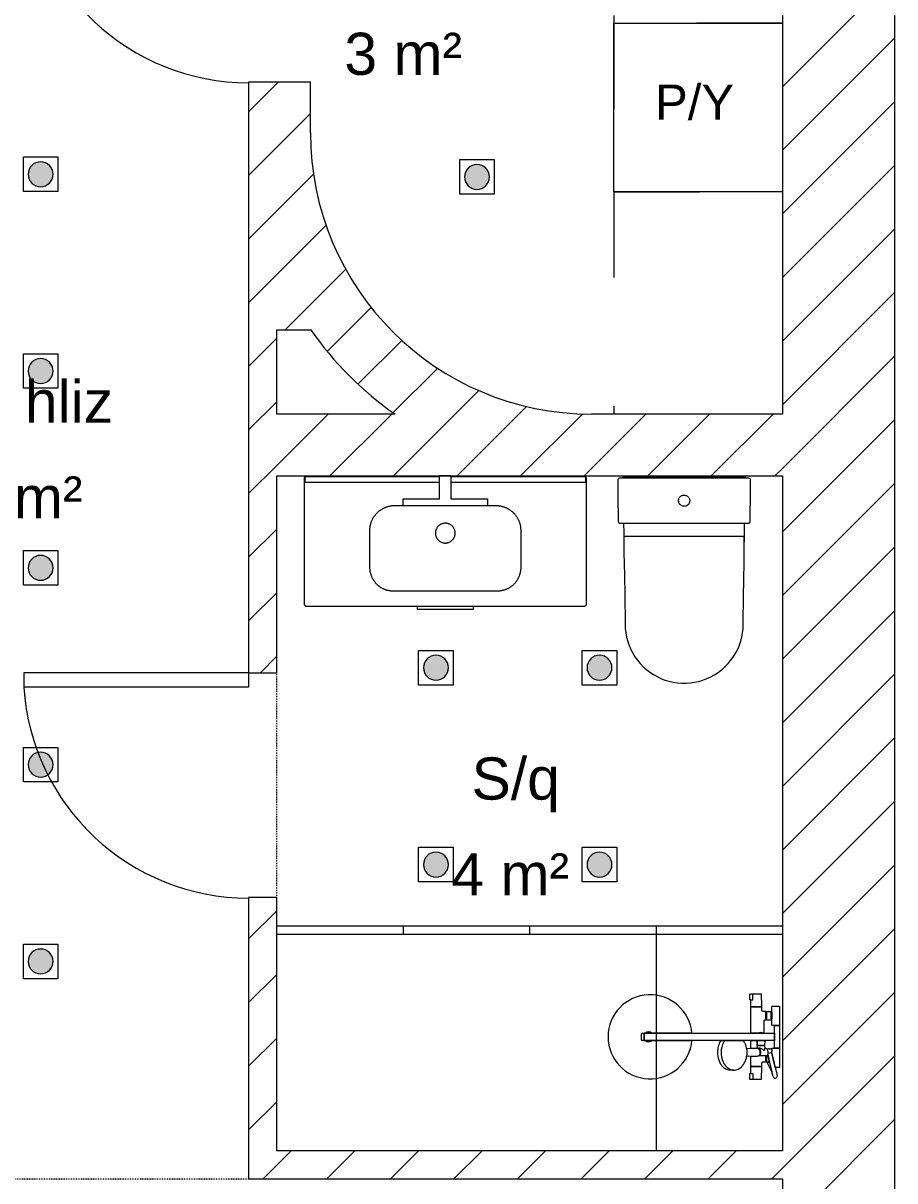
# Model space of a CAD drawing. Header units: millimetres. Extents: x 1680 to 166026, y 35966 to 91121.
# Drawn here: x 129247 to 132350, y 56778 to 60895 of the extents above; entities that cross this region are included whole.
import ezdxf

# ---------------------------------------------------------------- set-up
doc = ezdxf.new("R2010")
doc.units = ezdxf.units.MM
doc.linetypes.add('Dash', pattern=[6, 3, -3])
doc.linetypes.add('IMPORT-ACAD_ISO03W100', pattern=[762, 304.8, -457.2])
for name, color, linetype, lineweight in [('A-DETL-GENF', 252, 'Continuous', 18), ('A-DOOR', 31, 'Continuous', 18), ('A-GENM', 13, 'Continuous', 18), ('P-SANR-FIXT', 252, 'Continuous', 18)]:
    doc.layers.add(name, color=color, linetype=linetype, lineweight=lineweight)
doc.styles.add('Arial', font='arial.ttf', dxfattribs={"height": 150})
doc.styles.add('Arial_4', font='arial.ttf', dxfattribs={"height": 125})

# ---------------------------------------------------------------- blocks, each defined once
blk = doc.blocks.new('plan')
at = {"color": 252, "lineweight": 20, "true_color": 0x939598}
for p, q in [((503332.1, -213712.2), (503332.1, -192512.2)), ((502932.1, -197272.2), (502932.1, -199452.2)), ((502332.1, -198062.2), (502932.1, -198062.2)), ((502332.1, -198662.2), (502332.1, -198062.2)), ((502932.1, -198062.2), (502932.1, -198662.2)), ((501032.1, -198272.2), (501032.1, -200372.2)), ((501252.1, -198272.2), (501032.1, -198272.2)), ((501252.1, -198452.2), (501252.1, -198272.2)), ((502932.1, -198662.2), (502332.1, -198662.2)), ((501132.1, -199152.2), (501252.1, -199152.2)), ((501132.1, -199452.2), (501132.1, -199152.2)), ((501252.1, -199152.2), (501252.1, -199151.1)), ((501553.3, -199452.2), (501132.1, -199452.2)), ((502932.1, -199452.2), (502252.1, -199452.2)), ((501132.1, -200372.2), (501132.1, -199672.2)), ((501132.1, -199672.2), (501711.6, -199672.2)), ((501752.3, -199672.2), (502932.1, -199672.2)), ((502932.1, -199672.2), (502932.1, -202072.2)), ((501032.1, -200372.2), (501132.1, -200372.2)), ((501032.1, -201172.2), (501032.1, -202172.2)), ((501132.1, -201172.2), (501032.1, -201172.2)), ((501132.1, -202072.2), (501132.1, -201172.2)), ((501132.1, -201272.2), (502932.1, -201272.2)), ((501582.1, -201272.2), (501582.1, -201302.2)), ((502032.1, -201272.2), (502032.1, -201302.2)), ((502482.1, -201272.2), (502482.1, -201302.2)), ((501132.1, -201302.2), (502932.1, -201302.2)), ((502482.1, -201302.2), (502482.1, -202072.2)), ((502932.1, -202072.2), (501132.1, -202072.2)), ((501032.1, -202172.2), (502932.1, -202172.2)), ((502932.1, -202172.2), (502932.1, -213312.2))]:
    blk.add_line(p, q, dxfattribs=at)
at = {"color": 252, "linetype": 'Continuous', "lineweight": 20, "true_color": 0x939598}
for p, q in [((502932.1, -198287.7), (503332.1, -197887.7)), ((502932.1, -198513.9), (503332.1, -198113.9)), ((501032.1, -198377.5), (501137.4, -198272.2)), ((502932.1, -198740.2), (503332.1, -198340.2)), ((501032.1, -198603.7), (501252.1, -198383.7)), ((501252.1, -198610), (501264.2, -198598)), ((502932.1, -198966.5), (503332.1, -198566.5)), ((501032.1, -198830), (501252.1, -198610)), ((501252.1, -198836.3), (501307.7, -198780.7)), ((502932.1, -199192.8), (503332.1, -198792.8)), ((501032.1, -199056.3), (501252.1, -198836.3)), ((501252.1, -199062.6), (501378.7, -198936)), ((502932.1, -199419), (503332.1, -199019)), ((501162.4, -199152.2), (501252.1, -199062.6)), ((501311.9, -199229.1), (501468.2, -199072.8)), ((501032.1, -199282.6), (501132.1, -199182.6)), ((501422.3, -199345), (501578.2, -199189)), ((502932.1, -199645.3), (503332.1, -199245.3)), ((501546.5, -199447), (501705.2, -199288.4)), ((501767.5, -199452.2), (501852.4, -199367.4)), ((501032.1, -199508.8), (501132.1, -199408.8)), ((501132.1, -199635.1), (501315, -199452.2)), ((501321.3, -199672.2), (501541.3, -199452.2)), ((501547.5, -199672.2), (501767.5, -199452.2)), ((501773.8, -199672.2), (501993.8, -199452.2)), ((501993.8, -199452.2), (502021.3, -199424.8)), ((502000.1, -199672.2), (502220.1, -199452.2)), ((502220.1, -199452.2), (502221.8, -199450.5)), ((502226.4, -199672.2), (502446.4, -199452.2)), ((502452.6, -199672.2), (502672.6, -199452.2)), ((502678.9, -199672.2), (502898.9, -199452.2)), ((502932.1, -199871.6), (503332.1, -199471.6)), ((501032.1, -199735.1), (501132.1, -199635.1)), ((502905.2, -199672.2), (502932.1, -199645.3)), ((502932.1, -200097.9), (503332.1, -199697.9)), ((501032.1, -199961.4), (501132.1, -199861.4)), ((502932.1, -200324.1), (503332.1, -199924.1)), ((501032.1, -200187.7), (501132.1, -200087.7)), ((502932.1, -200550.4), (503332.1, -200150.4)), ((501073.8, -200372.2), (501132.1, -200313.9)), ((502932.1, -200776.7), (503332.1, -200376.7)), ((502932.1, -201003), (503332.1, -200603)), ((502932.1, -201229.2), (503332.1, -200829.2)), ((502932.1, -201455.5), (503332.1, -201055.5)), ((501032.1, -201319), (501132.1, -201219)), ((502932.1, -201681.8), (503332.1, -201281.8)), ((501032.1, -201545.3), (501132.1, -201445.3)), ((502932.1, -201908), (503332.1, -201508)), ((501032.1, -201771.6), (501132.1, -201671.6)), ((502932.1, -202134.3), (503332.1, -201734.3)), ((501032.1, -201997.9), (501132.1, -201897.9)), ((502932.1, -202360.6), (503332.1, -201960.6)), ((501132.1, -202124.1), (501184, -202072.2)), ((501310.3, -202172.2), (501410.3, -202072.2)), ((501536.6, -202172.2), (501636.6, -202072.2)), ((501762.8, -202172.2), (501862.8, -202072.2)), ((501989.1, -202172.2), (502089.1, -202072.2)), ((502215.4, -202172.2), (502315.4, -202072.2)), ((502441.7, -202172.2), (502541.7, -202072.2)), ((502667.9, -202172.2), (502767.9, -202072.2)), ((501084, -202172.2), (501132.1, -202124.1)), ((502894.2, -202172.2), (502932.1, -202134.3))]:
    blk.add_line(p, q, dxfattribs=at)
at = {"color": 252, "linetype": 'Dash', "lineweight": 20, "true_color": 0x939598}
for p, q in [((501132.1, -201172.2), (501132.1, -200372.2)), ((499572.1, -202172.2), (501032.1, -202172.2))]:
    blk.add_line(p, q, dxfattribs=at)
at = {"color": 252, "lineweight": 20, "true_color": 0x939598}
for radius, start, end in [(1000, 180, 270), (1220, 214.948, 235.052)]:
    blk.add_arc((502252.1, -198452.2), radius, start, end, dxfattribs=at)
at = {"layer": 'A-DETL-GENF', "color": 252, "lineweight": 20, "true_color": 0x939598}
for p, q in [((501229.7, -199680.9), (501229.6, -199681.9)), ((501229.6, -199681.9), (501229.6, -200125.2)), ((501229.8, -199679.9), (501229.7, -199680.9)), ((501230, -199679.1), (501229.8, -199679.9)), ((501230.3, -199678.2), (501230, -199679.1)), ((501230.8, -199677.5), (501230.3, -199678.2)), ((501231.3, -199676.9), (501230.8, -199677.5)), ((501232.1, -199676.2), (501231.3, -199676.9)), ((501232.1, -199675.2), (501232.1, -199684.7)), ((501711.6, -199675.2), (501232.1, -199675.2)), ((501232.1, -199675.2), (501232.1, -199676.2)), ((501232.1, -199684.7), (501232.1, -199694.2)), ((501232.1, -199694.2), (501571.9, -199694.2)), ((501571.9, -199694.2), (501711.6, -199694.2)), ((501711.6, -199672.2), (501752.3, -199672.2)), ((501711.6, -199753.2), (501711.6, -199672.2)), ((501752.3, -199672.2), (501711.6, -199672.2)), ((501711.6, -199672.2), (501711.6, -199675.2)), ((501752.3, -199672.2), (501752.3, -199753.2)), ((501752.3, -199675.2), (501752.3, -199672.2)), ((502232.3, -199675.2), (501752.3, -199675.2)), ((501752.3, -199694.2), (501892.3, -199694.2)), ((501892.3, -199694.2), (502232.3, -199694.2)), ((502232.3, -199684.7), (502232.3, -199675.2)), ((502232.3, -199676.3), (502232.3, -199675.2)), ((502233.1, -199677), (502232.3, -199676.3)), ((502232.3, -199694.2), (502232.3, -199684.7)), ((502233.6, -199677.7), (502233.1, -199677)), ((502234, -199678.5), (502233.6, -199677.7)), ((502234.3, -199679.3), (502234, -199678.5)), ((502234.5, -199680.2), (502234.3, -199679.3)), ((502234.6, -199681.1), (502234.5, -199680.2)), ((502234.6, -199681.9), (502234.6, -199681.1)), ((502234.6, -200125.7), (502234.6, -199681.9)), ((502345.9, -199685.9), (502345.7, -199687.4)), ((502345.9, -199685.9), (502345.7, -199687.4)), ((502345.7, -199687.4), (502346.1, -199723.9)), ((502345.7, -199687.4), (502346.1, -199723.9)), ((502346.4, -199684.4), (502345.9, -199685.9)), ((502346.4, -199684.4), (502345.9, -199685.9)), ((502347.2, -199683), (502346.4, -199684.4)), ((502347.2, -199683), (502346.4, -199684.4)), ((502348.3, -199681.9), (502347.2, -199683)), ((502348.3, -199681.9), (502347.2, -199683)), ((502349.5, -199681.2), (502348.3, -199681.9)), ((502349.5, -199681.2), (502348.3, -199681.9)), ((502350.8, -199680.6), (502349.5, -199681.2)), ((502350.8, -199680.6), (502349.5, -199681.2)), ((502351.9, -199680.4), (502350.8, -199680.6)), ((502351.9, -199680.4), (502350.8, -199680.6)), ((502354, -199680.4), (502351.9, -199680.4)), ((502354, -199680.4), (502351.9, -199680.4)), ((502364.3, -199680.4), (502354, -199680.4)), ((502809.7, -199680.4), (502354, -199680.4)), ((502800, -199675.4), (502364.3, -199675.4)), ((502364.3, -199675.4), (502364.3, -199680.4)), ((502799.9, -199680.4), (502800, -199675.4)), ((502809.7, -199680.4), (502799.9, -199680.4)), ((502810.7, -199680.4), (502809.7, -199680.4)), ((502810.7, -199680.4), (502809.7, -199680.4)), ((502811.7, -199680.4), (502810.7, -199680.4)), ((502811.7, -199680.4), (502810.7, -199680.4)), ((502813.5, -199680.6), (502811.7, -199680.4)), ((502813.5, -199680.6), (502811.7, -199680.4)), ((502814.4, -199680.9), (502813.5, -199680.6)), ((502814.4, -199680.9), (502813.5, -199680.6)), ((502815.2, -199681.3), (502814.4, -199680.9)), ((502815.2, -199681.3), (502814.4, -199680.9)), ((502816.6, -199682.4), (502815.2, -199681.3)), ((502816.6, -199682.4), (502815.2, -199681.3)), ((502817.8, -199683.9), (502816.6, -199682.4)), ((502817.8, -199683.9), (502816.6, -199682.4)), ((502818.2, -199684.7), (502817.8, -199683.9)), ((502818.2, -199684.7), (502817.8, -199683.9)), ((502818.4, -199685.6), (502818.2, -199684.7)), ((502818.4, -199685.6), (502818.2, -199684.7)), ((502818.3, -199724), (502818.7, -199687.4)), ((502818.3, -199724), (502818.7, -199687.4)), ((502818.7, -199687.4), (502818.4, -199685.6)), ((502818.7, -199687.4), (502818.4, -199685.6)), ((502346.1, -199723.9), (502346.3, -199742.2)), ((502346.1, -199723.9), (502346.3, -199742.2)), ((502346.3, -199742.2), (502346.4, -199760.4)), ((502346.3, -199742.2), (502346.4, -199760.4)), ((502563.8, -199752.5), (502564.7, -199750.6)), ((502564.7, -199750.6), (502565.8, -199748.9)), ((502565.8, -199748.9), (502567.1, -199747.2)), ((502567.1, -199747.2), (502568.6, -199745.7)), ((502568.6, -199745.7), (502570.2, -199744.4)), ((502570.2, -199744.4), (502571.9, -199743.2)), ((502571.9, -199743.2), (502573.8, -199742.2)), ((502573.8, -199742.2), (502575.7, -199741.5)), ((502575.7, -199741.5), (502577.7, -199740.9)), ((502577.7, -199740.9), (502579.8, -199740.5)), ((502579.8, -199740.5), (502581.9, -199740.4)), ((502581.9, -199740.4), (502584, -199740.4)), ((502584, -199740.4), (502586, -199740.7)), ((502586, -199740.7), (502588.1, -199741.3)), ((502588.1, -199741.3), (502590, -199742)), ((502590, -199742), (502591.9, -199742.9)), ((502591.9, -199742.9), (502593.7, -199744)), ((502593.7, -199744), (502595.3, -199745.3)), ((502595.3, -199745.3), (502596.8, -199746.8)), ((502596.8, -199746.8), (502598.2, -199748.4)), ((502598.2, -199748.4), (502599.3, -199750.1)), ((502599.3, -199750.1), (502600.3, -199751.9)), ((502817.9, -199760.5), (502818.3, -199724)), ((502817.9, -199760.5), (502818.3, -199724)), ((501501.4, -199793.7), (501503.2, -199792.5)), ((501503.2, -199792.5), (501505.1, -199791.3)), ((501505.1, -199791.3), (501506.9, -199790.1)), ((501506.9, -199790.1), (501508.9, -199789)), ((501508.9, -199789), (501510.8, -199788)), ((501510.8, -199788), (501512.8, -199787)), ((501512.8, -199787), (501514.8, -199786)), ((501514.8, -199786), (501516.8, -199785.1)), ((501516.8, -199785.1), (501518.8, -199784.2)), ((501518.8, -199784.2), (501520.9, -199783.4)), ((501520.9, -199783.4), (501522.9, -199782.7)), ((501522.9, -199782.7), (501525, -199781.9)), ((501525, -199781.9), (501527.1, -199781.3)), ((501527.1, -199781.3), (501529.3, -199780.7)), ((501529.3, -199780.7), (501531.4, -199780.1)), ((501531.4, -199780.1), (501533.5, -199779.6)), ((501533.5, -199779.6), (501535.7, -199779.1)), ((501535.7, -199779.1), (501537.9, -199778.7)), ((501537.9, -199778.7), (501540, -199778.3)), ((501540, -199778.3), (501542.2, -199778)), ((501542.2, -199778), (501544.4, -199777.7)), ((501544.4, -199777.7), (501546.6, -199777.5)), ((501546.6, -199777.5), (501548.8, -199777.3)), ((501548.8, -199777.3), (501551, -199777.2)), ((501551, -199777.2), (501553.2, -199777.1)), ((501553.2, -199777.1), (501555.4, -199777)), ((501555.4, -199777), (501908.8, -199777)), ((501582.1, -199753.2), (501711.6, -199753.2)), ((501582.1, -199777), (501582.1, -199753.2)), ((501752.3, -199753.2), (501881.8, -199753.2)), ((501881.8, -199753.2), (501881.8, -199777)), ((501908.8, -199777), (501911, -199777.1)), ((501911, -199777.1), (501913.2, -199777.2)), ((501913.2, -199777.2), (501915.5, -199777.3)), ((501915.5, -199777.3), (501917.7, -199777.5)), ((501917.7, -199777.5), (501919.9, -199777.7)), ((501919.9, -199777.7), (501922.1, -199778)), ((501922.1, -199778), (501924.2, -199778.3)), ((501924.2, -199778.3), (501926.4, -199778.7)), ((501926.4, -199778.7), (501928.6, -199779.1)), ((501928.6, -199779.1), (501930.7, -199779.6)), ((501930.7, -199779.6), (501932.9, -199780.1)), ((501932.9, -199780.1), (501935, -199780.7)), ((501935, -199780.7), (501937.2, -199781.3)), ((501937.2, -199781.3), (501939.3, -199781.9)), ((501939.3, -199781.9), (501941.3, -199782.7)), ((501941.3, -199782.7), (501943.4, -199783.4)), ((501943.4, -199783.4), (501945.5, -199784.2)), ((501945.5, -199784.2), (501947.5, -199785.1)), ((501947.5, -199785.1), (501949.5, -199786)), ((501949.5, -199786), (501951.5, -199787)), ((501951.5, -199787), (501953.5, -199788)), ((501953.5, -199788), (501955.4, -199789)), ((501955.4, -199789), (501957.3, -199790.1)), ((501957.3, -199790.1), (501959.2, -199791.3)), ((501959.2, -199791.3), (501961.1, -199792.5)), ((501961.1, -199792.5), (501962.9, -199793.7)), ((502346.4, -199760.4), (502346.6, -199778.6)), ((502346.4, -199760.4), (502346.6, -199778.6)), ((502346.6, -199778.6), (502346.8, -199796.9)), ((502346.6, -199778.6), (502346.8, -199796.9)), ((502562.2, -199760.7), (502562.3, -199758.6)), ((502562.3, -199762.8), (502562.2, -199760.7)), ((502562.3, -199758.6), (502562.6, -199756.5)), ((502562.7, -199764.8), (502562.3, -199762.8)), ((502562.6, -199756.5), (502563.1, -199754.5)), ((502563.3, -199766.9), (502562.7, -199764.8)), ((502563.1, -199754.5), (502563.8, -199752.5)), ((502564, -199768.8), (502563.3, -199766.9)), ((502565, -199770.6), (502564, -199768.8)), ((502566.2, -199772.4), (502565, -199770.6)), ((502567.5, -199774), (502566.2, -199772.4)), ((502569, -199775.4), (502567.5, -199774)), ((502570.7, -199776.7), (502569, -199775.4)), ((502572.5, -199777.8), (502570.7, -199776.7)), ((502574.3, -199778.8), (502572.5, -199777.8)), ((502576.3, -199779.5), (502574.3, -199778.8)), ((502578.3, -199780), (502576.3, -199779.5)), ((502580.4, -199780.3), (502578.3, -199780)), ((502582.5, -199780.4), (502580.4, -199780.3)), ((502584.6, -199780.2), (502582.5, -199780.4)), ((502586.7, -199779.9), (502584.6, -199780.2)), ((502588.7, -199779.3), (502586.7, -199779.9)), ((502590.6, -199778.5), (502588.7, -199779.3)), ((502592.5, -199777.5), (502590.6, -199778.5)), ((502594.2, -199776.4), (502592.5, -199777.5)), ((502595.8, -199775), (502594.2, -199776.4)), ((502597.3, -199773.5), (502595.8, -199775)), ((502598.5, -199771.9), (502597.3, -199773.5)), ((502599.7, -199770.1), (502598.5, -199771.9)), ((502600.6, -199768.2), (502599.7, -199770.1)), ((502600.3, -199751.9), (502601.1, -199753.9)), ((502601.3, -199766.2), (502600.6, -199768.2)), ((502601.1, -199753.9), (502601.7, -199755.9)), ((502601.8, -199764.2), (502601.3, -199766.2)), ((502601.7, -199755.9), (502602, -199758)), ((502602.1, -199762.1), (502601.8, -199764.2)), ((502602, -199758), (502602.2, -199760.1)), ((502602.2, -199760.1), (502602.1, -199762.1)), ((502817.6, -199797), (502817.9, -199760.5)), ((502817.6, -199797), (502817.9, -199760.5)), ((501469.2, -199834.8), (501470, -199832.8)), ((501470, -199832.8), (501470.8, -199830.7)), ((501470.8, -199830.7), (501471.7, -199828.7)), ((501471.7, -199828.7), (501472.7, -199826.7)), ((501472.7, -199826.7), (501473.7, -199824.8)), ((501473.7, -199824.8), (501474.7, -199822.8)), ((501474.7, -199822.8), (501475.9, -199820.9)), ((501475.9, -199820.9), (501477, -199819)), ((501477, -199819), (501478.2, -199817.2)), ((501478.2, -199817.2), (501479.5, -199815.4)), ((501479.5, -199815.4), (501480.8, -199813.6)), ((501480.8, -199813.6), (501482.1, -199811.8)), ((501482.1, -199811.8), (501483.5, -199810.1)), ((501483.5, -199810.1), (501484.9, -199808.4)), ((501484.9, -199808.4), (501486.4, -199806.8)), ((501486.4, -199806.8), (501487.9, -199805.1)), ((501487.9, -199805.1), (501489.5, -199803.6)), ((501489.5, -199803.6), (501491.1, -199802)), ((501491.1, -199802), (501492.7, -199800.5)), ((501492.7, -199800.5), (501494.4, -199799.1)), ((501494.4, -199799.1), (501496.1, -199797.7)), ((501496.1, -199797.7), (501497.8, -199796.3)), ((501497.8, -199796.3), (501499.6, -199795)), ((501499.6, -199795), (501501.4, -199793.7)), ((501962.9, -199793.7), (501964.7, -199795)), ((501964.7, -199795), (501966.5, -199796.3)), ((501966.5, -199796.3), (501968.2, -199797.7)), ((501968.2, -199797.7), (501969.9, -199799.1)), ((501969.9, -199799.1), (501971.6, -199800.5)), ((501971.6, -199800.5), (501973.2, -199802)), ((501973.2, -199802), (501974.8, -199803.6)), ((501974.8, -199803.6), (501976.4, -199805.1)), ((501976.4, -199805.1), (501977.9, -199806.8)), ((501977.9, -199806.8), (501979.3, -199808.4)), ((501979.3, -199808.4), (501980.8, -199810.1)), ((501980.8, -199810.1), (501982.2, -199811.8)), ((501982.2, -199811.8), (501983.5, -199813.6)), ((501983.5, -199813.6), (501984.8, -199815.4)), ((501984.8, -199815.4), (501986.1, -199817.2)), ((501986.1, -199817.2), (501987.3, -199819)), ((501987.3, -199819), (501988.4, -199820.9)), ((501988.4, -199820.9), (501989.5, -199822.8)), ((501989.5, -199822.8), (501990.6, -199824.8)), ((501990.6, -199824.8), (501991.6, -199826.7)), ((501991.6, -199826.7), (501992.6, -199828.7)), ((501992.6, -199828.7), (501993.5, -199830.7)), ((501993.5, -199830.7), (501994.3, -199832.8)), ((501994.3, -199832.8), (501995.1, -199834.8)), ((502346.8, -199796.9), (502347, -199815.1)), ((502346.8, -199796.9), (502347, -199815.1)), ((502347, -199815.1), (502347.1, -199833.4)), ((502347, -199815.1), (502347.1, -199833.4)), ((502347.1, -199833.4), (502347.3, -199834.7)), ((502347.1, -199833.4), (502347.3, -199834.7)), ((502817.1, -199834.3), (502817.2, -199833.5)), ((502817.1, -199834.3), (502817.2, -199833.5)), ((502817.2, -199833.5), (502817.6, -199797)), ((502817.2, -199833.5), (502817.6, -199797)), ((501463.6, -199865.1), (501463.7, -199862.9)), ((501463.6, -199996.2), (501463.6, -199865.1)), ((501463.7, -199862.9), (501463.8, -199860.7)), ((501463.8, -199860.7), (501463.9, -199858.5)), ((501463.9, -199858.5), (501464.2, -199856.3)), ((501464.2, -199856.3), (501464.4, -199854.1)), ((501464.4, -199854.1), (501464.7, -199851.9)), ((501464.7, -199851.9), (501465.1, -199849.7)), ((501465.1, -199849.7), (501465.5, -199847.6)), ((501465.5, -199847.6), (501466, -199845.4)), ((501466, -199845.4), (501466.5, -199843.2)), ((501466.5, -199843.2), (501467.1, -199841.1)), ((501467.1, -199841.1), (501467.7, -199839)), ((501467.7, -199839), (501468.4, -199836.9)), ((501468.4, -199836.9), (501469.2, -199834.8)), ((501697, -199873.1), (501696.9, -199874.8)), ((501696.9, -199874.8), (501696.9, -199876.5)), ((501697.2, -199871.4), (501697, -199873.1)), ((501697.4, -199869.7), (501697.2, -199871.4)), ((501697.8, -199868), (501697.4, -199869.7)), ((501698.2, -199866.3), (501697.8, -199868)), ((501698.7, -199864.6), (501698.2, -199866.3)), ((501699.3, -199863), (501698.7, -199864.6)), ((501699.9, -199861.4), (501699.3, -199863)), ((501700.7, -199859.9), (501699.9, -199861.4)), ((501701.5, -199858.3), (501700.7, -199859.9)), ((501702.4, -199856.8), (501701.5, -199858.3)), ((501703.3, -199855.4), (501702.4, -199856.8)), ((501704.4, -199854), (501703.3, -199855.4)), ((501705.4, -199852.7), (501704.4, -199854)), ((501706.6, -199851.4), (501705.4, -199852.7)), ((501707.8, -199850.2), (501706.6, -199851.4)), ((501709.1, -199849), (501707.8, -199850.2)), ((501710.4, -199847.9), (501709.1, -199849)), ((501711.8, -199846.9), (501710.4, -199847.9)), ((501713.3, -199846), (501711.8, -199846.9)), ((501714.8, -199845.1), (501713.3, -199846)), ((501716.3, -199844.3), (501714.8, -199845.1)), ((501717.9, -199843.5), (501716.3, -199844.3)), ((501719.5, -199842.9), (501717.9, -199843.5)), ((501721.1, -199842.3), (501719.5, -199842.9)), ((501722.7, -199841.8), (501721.1, -199842.3)), ((501724.4, -199841.4), (501722.7, -199841.8)), ((501726.1, -199841), (501724.4, -199841.4)), ((501727.8, -199840.8), (501726.1, -199841)), ((501729.5, -199840.6), (501727.8, -199840.8)), ((501731.2, -199840.5), (501729.5, -199840.6)), ((501733, -199840.5), (501731.2, -199840.5)), ((501734.7, -199840.6), (501733, -199840.5)), ((501736.4, -199840.8), (501734.7, -199840.6)), ((501738.1, -199841), (501736.4, -199840.8)), ((501739.8, -199841.4), (501738.1, -199841)), ((501741.5, -199841.8), (501739.8, -199841.4)), ((501743.1, -199842.3), (501741.5, -199841.8)), ((501744.8, -199842.9), (501743.1, -199842.3)), ((501746.4, -199843.6), (501744.8, -199842.9)), ((501747.9, -199844.3), (501746.4, -199843.6)), ((501749.5, -199845.1), (501747.9, -199844.3)), ((501750.9, -199846), (501749.5, -199845.1)), ((501752.4, -199846.9), (501750.9, -199846)), ((501753.8, -199848), (501752.4, -199846.9)), ((501755.1, -199849.1), (501753.8, -199848)), ((501756.4, -199850.2), (501755.1, -199849.1)), ((501757.6, -199851.4), (501756.4, -199850.2)), ((501758.7, -199852.7), (501757.6, -199851.4)), ((501759.8, -199854.1), (501758.7, -199852.7)), ((501760.9, -199855.4), (501759.8, -199854.1)), ((501761.8, -199856.9), (501760.9, -199855.4)), ((501762.7, -199858.4), (501761.8, -199856.9)), ((501763.5, -199859.9), (501762.7, -199858.4)), ((501764.2, -199861.5), (501763.5, -199859.9)), ((501764.9, -199863.1), (501764.2, -199861.5)), ((501765.5, -199864.7), (501764.9, -199863.1)), ((501766, -199866.3), (501765.5, -199864.7)), ((501766.4, -199868), (501766, -199866.3)), ((501766.8, -199869.7), (501766.4, -199868)), ((501767, -199871.4), (501766.8, -199869.7)), ((501767.2, -199873.1), (501767, -199871.4)), ((501767.3, -199874.8), (501767.2, -199873.1)), ((501767.3, -199876.6), (501767.3, -199874.8)), ((501995.1, -199834.8), (501995.8, -199836.9)), ((501995.8, -199836.9), (501996.5, -199839)), ((501996.5, -199839), (501997.2, -199841.1)), ((501997.2, -199841.1), (501997.8, -199843.2)), ((501997.8, -199843.2), (501998.3, -199845.4)), ((501998.3, -199845.4), (501998.8, -199847.6)), ((501998.8, -199847.6), (501999.2, -199849.7)), ((501999.2, -199849.7), (501999.5, -199851.9)), ((501999.5, -199851.9), (501999.9, -199854.1)), ((501999.9, -199854.1), (502000.1, -199856.3)), ((502000.1, -199856.3), (502000.3, -199858.5)), ((502000.3, -199858.5), (502000.5, -199860.7)), ((502000.5, -199860.7), (502000.6, -199862.9)), ((502000.6, -199862.9), (502000.7, -199865.1)), ((502000.7, -199865.1), (502000.7, -199996.2)), ((502347.3, -199834.7), (502347.7, -199836.1)), ((502347.3, -199834.7), (502347.7, -199836.1)), ((502347.7, -199836.1), (502348.4, -199837.3)), ((502347.7, -199836.1), (502348.4, -199837.3)), ((502348.4, -199837.3), (502349.2, -199838.3)), ((502348.4, -199837.3), (502349.2, -199838.3)), ((502349.2, -199838.3), (502350.2, -199839.1)), ((502349.2, -199838.3), (502350.2, -199839.1)), ((502350.2, -199839.1), (502351.4, -199839.8)), ((502350.2, -199839.1), (502351.4, -199839.8)), ((502351.4, -199839.8), (502352.7, -199840.2)), ((502351.4, -199839.8), (502352.7, -199840.2)), ((502352.7, -199840.2), (502354.1, -199840.3)), ((502352.7, -199840.2), (502354.1, -199840.3)), ((502354.1, -199840.3), (502366.7, -199840.3)), ((502354.1, -199840.3), (502372, -199840.3)), ((502366.7, -199840.3), (502366.8, -199848.3)), ((502366.8, -199848.3), (502366.9, -199850.4)), ((502366.9, -199850.4), (502367.1, -199865.5)), ((502367.1, -199865.5), (502367.3, -199891.2)), ((502372, -199840.3), (502374.7, -199840.3)), ((502374.7, -199840.3), (502383.5, -199840.3)), ((502383.5, -199840.3), (502411, -199840.3)), ((502411, -199840.3), (502496.5, -199840.3)), ((502496.5, -199840.3), (502513, -199840.4)), ((502513, -199840.4), (502568.6, -199840.4)), ((502568.6, -199840.4), (502582.1, -199840.4)), ((502582.1, -199840.4), (502658.7, -199840.4)), ((502658.7, -199840.4), (502667.8, -199840.4)), ((502667.8, -199840.4), (502696.3, -199840.4)), ((502696.3, -199840.4), (502719.4, -199840.4)), ((502719.4, -199840.4), (502808.1, -199840.4)), ((502796.3, -199921.5), (502797.2, -199859.7)), ((502797.2, -199859.7), (502797.3, -199855.9)), ((502797.3, -199855.9), (502797.4, -199849.1)), ((502797.4, -199845.7), (502797.5, -199844)), ((502797.4, -199848.3), (502797.4, -199845.7)), ((502797.4, -199849.1), (502797.4, -199848.3)), ((502797.5, -199844), (502797.5, -199840.4)), ((502797.5, -199840.4), (502808.1, -199840.4)), ((502808.1, -199840.4), (502809.2, -199840.4)), ((502808.1, -199840.4), (502809.2, -199840.4)), ((502809.2, -199840.4), (502810.2, -199840.4)), ((502809.2, -199840.4), (502810.2, -199840.4)), ((502810.2, -199840.4), (502811, -199840.4)), ((502810.2, -199840.4), (502811, -199840.4)), ((502811, -199840.4), (502811.9, -199840.2)), ((502811, -199840.4), (502811.9, -199840.2)), ((502811.9, -199840.2), (502812.7, -199840)), ((502811.9, -199840.2), (502812.7, -199840)), ((502812.7, -199840), (502813.4, -199839.6)), ((502812.7, -199840), (502813.4, -199839.6)), ((502813.4, -199839.6), (502814.1, -199839.2)), ((502813.4, -199839.6), (502814.1, -199839.2)), ((502814.1, -199839.2), (502814.8, -199838.7)), ((502814.1, -199839.2), (502814.8, -199838.7)), ((502814.8, -199838.7), (502815.4, -199838.1)), ((502814.8, -199838.7), (502815.4, -199838.1)), ((502815.4, -199838.1), (502815.9, -199837.4)), ((502815.4, -199838.1), (502815.9, -199837.4)), ((502815.9, -199837.4), (502816.4, -199836.7)), ((502815.9, -199837.4), (502816.4, -199836.7)), ((502816.4, -199836.7), (502816.7, -199836)), ((502816.4, -199836.7), (502816.7, -199836)), ((502816.7, -199836), (502817, -199835.2)), ((502816.7, -199836), (502817, -199835.2)), ((502817, -199835.2), (502817.1, -199834.3)), ((502817, -199835.2), (502817.1, -199834.3)), ((501696.9, -199876.5), (501697, -199878.3)), ((501697, -199878.3), (501697.1, -199880)), ((501697.1, -199880), (501697.4, -199881.7)), ((501697.4, -199881.7), (501697.8, -199883.4)), ((501697.8, -199883.4), (501698.2, -199885)), ((501698.2, -199885), (501698.7, -199886.7)), ((501698.7, -199886.7), (501699.3, -199888.3)), ((501699.3, -199888.3), (501699.9, -199889.9)), ((501699.9, -199889.9), (501700.7, -199891.5)), ((501700.7, -199891.5), (501701.5, -199893)), ((501701.5, -199893), (501702.4, -199894.5)), ((501702.4, -199894.5), (501703.3, -199895.9)), ((501703.3, -199895.9), (501704.3, -199897.3)), ((501704.3, -199897.3), (501705.4, -199898.7)), ((501705.4, -199898.7), (501706.6, -199899.9)), ((501706.6, -199899.9), (501707.8, -199901.2)), ((501707.8, -199901.2), (501709.1, -199902.3)), ((501709.1, -199902.3), (501710.4, -199903.4)), ((501710.4, -199903.4), (501711.8, -199904.4)), ((501711.8, -199904.4), (501713.2, -199905.4)), ((501713.2, -199905.4), (501714.7, -199906.3)), ((501714.7, -199906.3), (501716.3, -199907.1)), ((501716.3, -199907.1), (501717.8, -199907.8)), ((501717.8, -199907.8), (501719.4, -199908.5)), ((501719.4, -199908.5), (501721, -199909.1)), ((501721, -199909.1), (501722.7, -199909.6)), ((501722.7, -199909.6), (501724.4, -199910)), ((501724.4, -199910), (501726.1, -199910.3)), ((501726.1, -199910.3), (501727.8, -199910.6)), ((501727.8, -199910.6), (501729.5, -199910.8)), ((501729.5, -199910.8), (501731.2, -199910.9)), ((501731.2, -199910.9), (501732.9, -199910.9)), ((501732.9, -199910.9), (501734.7, -199910.8)), ((501734.7, -199910.8), (501736.4, -199910.6)), ((501736.4, -199910.6), (501738.1, -199910.4)), ((501738.1, -199910.4), (501739.8, -199910)), ((501739.8, -199910), (501741.4, -199909.6)), ((501741.4, -199909.6), (501743.1, -199909.1)), ((501743.1, -199909.1), (501744.7, -199908.5)), ((501744.7, -199908.5), (501746.3, -199907.8)), ((501746.3, -199907.8), (501747.9, -199907.1)), ((501747.9, -199907.1), (501749.4, -199906.3)), ((501749.4, -199906.3), (501750.9, -199905.4)), ((501750.9, -199905.4), (501752.3, -199904.5)), ((501752.3, -199904.5), (501753.7, -199903.4)), ((501753.7, -199903.4), (501755.1, -199902.3)), ((501755.1, -199902.3), (501756.4, -199901.2)), ((501756.4, -199901.2), (501757.6, -199900)), ((501757.6, -199900), (501758.7, -199898.7)), ((501758.7, -199898.7), (501759.8, -199897.4)), ((501759.8, -199897.4), (501760.8, -199896)), ((501760.8, -199896), (501761.8, -199894.5)), ((501761.8, -199894.5), (501762.7, -199893.1)), ((501762.7, -199893.1), (501763.5, -199891.5)), ((501763.5, -199891.5), (501764.2, -199890)), ((501764.2, -199890), (501764.9, -199888.4)), ((501764.9, -199888.4), (501765.5, -199886.7)), ((501765.5, -199886.7), (501766, -199885.1)), ((501766, -199885.1), (501766.4, -199883.4)), ((501766.4, -199883.4), (501766.8, -199881.7)), ((501766.8, -199881.7), (501767, -199880)), ((501767, -199880), (501767.2, -199878.3)), ((501767.2, -199878.3), (501767.3, -199876.6)), ((502367.3, -199891.2), (502367.2, -199892.2)), ((502367.3, -199891.2), (502367.2, -199892.2)), ((502367.2, -199892.2), (502367.2, -199893.3)), ((502367.2, -199892.2), (502367.2, -199893.3)), ((502367.2, -199893.3), (502367.4, -199900.4)), ((502367.2, -199893.3), (502367.4, -199900.4)), ((502367.6, -199890.4), (502367.3, -199891.2)), ((502367.4, -199900.4), (502367.4, -199902.3)), ((502367.4, -199900.4), (502367.4, -199902.3)), ((502367.4, -199902.3), (502367.5, -199911.1)), ((502367.4, -199902.3), (502367.5, -199911.1)), ((502367.5, -199911.1), (502368.1, -199944)), ((502367.5, -199911.1), (502368.1, -199944)), ((502368.1, -199889.3), (502367.6, -199890.4)), ((502368.7, -199888.7), (502368.1, -199889.3)), ((502369.9, -199887.8), (502368.7, -199888.7)), ((502371.4, -199887.3), (502369.9, -199887.8)), ((502442.1, -199887.3), (502371.4, -199887.3)), ((502477, -199887.3), (502442.1, -199887.3)), ((502581.8, -199887.3), (502477, -199887.3)), ((502687.2, -199887.4), (502581.8, -199887.3)), ((502721.6, -199887.4), (502687.2, -199887.4)), ((502791.4, -199887.4), (502721.6, -199887.4)), ((502792.6, -199887.5), (502791.4, -199887.4)), ((502793.4, -199887.8), (502792.6, -199887.5)), ((502794.4, -199888.4), (502793.4, -199887.8)), ((502795.5, -199889.5), (502794.4, -199888.4)), ((502796.3, -199890.7), (502795.5, -199889.5)), ((502796.8, -199892.1), (502796.3, -199890.7)), ((502796.3, -199921.5), (502796.8, -199892.1)), ((502368.1, -199944), (502369.5, -200025.6)), ((502368.1, -199944), (502369.5, -200025.6)), ((502795.7, -199962.3), (502796.3, -199921.5)), ((502795.7, -199962.3), (502796.3, -199921.5)), ((501463.7, -199998.3), (501463.6, -199996.2)), ((501463.8, -200000.4), (501463.7, -199998.3)), ((502000.6, -199998.3), (502000.5, -200000.4)), ((502000.7, -199996.2), (502000.6, -199998.3)), ((502794.7, -200030.7), (502795.3, -199991.4)), ((502794.7, -200030.7), (502795.3, -199991.4)), ((502795.3, -199991.4), (502795.7, -199962.3)), ((502795.3, -199991.4), (502795.7, -199962.3)), ((501463.9, -200002.5), (501463.8, -200000.4)), ((501464.1, -200004.6), (501463.9, -200002.5)), ((501464.3, -200006.7), (501464.1, -200004.6)), ((501464.5, -200008.8), (501464.3, -200006.7)), ((501464.9, -200010.9), (501464.5, -200008.8)), ((501465.2, -200013), (501464.9, -200010.9)), ((501465.6, -200015.1), (501465.2, -200013)), ((501466.1, -200017.1), (501465.6, -200015.1)), ((501466.6, -200019.2), (501466.1, -200017.1)), ((501467.1, -200021.2), (501466.6, -200019.2)), ((501467.7, -200023.2), (501467.1, -200021.2)), ((501468.3, -200025.2), (501467.7, -200023.2)), ((501469, -200027.2), (501468.3, -200025.2)), ((501469.7, -200029.2), (501469, -200027.2)), ((501470.5, -200031.1), (501469.7, -200029.2)), ((501471.4, -200033.1), (501470.5, -200031.1)), ((501472.3, -200035), (501471.4, -200033.1)), ((501473.2, -200036.9), (501472.3, -200035)), ((501474.2, -200038.8), (501473.2, -200036.9)), ((501475.2, -200040.6), (501474.2, -200038.8)), ((501990.1, -200038.8), (501989.1, -200040.6)), ((501991.1, -200036.9), (501990.1, -200038.8)), ((501992, -200035), (501991.1, -200036.9)), ((501992.9, -200033.1), (501992, -200035)), ((501993.7, -200031.1), (501992.9, -200033.1)), ((501994.5, -200029.2), (501993.7, -200031.1)), ((501995.3, -200027.2), (501994.5, -200029.2)), ((501996, -200025.2), (501995.3, -200027.2)), ((501996.6, -200023.2), (501996, -200025.2)), ((501997.2, -200021.2), (501996.6, -200023.2)), ((501997.7, -200019.2), (501997.2, -200021.2)), ((501998.2, -200017.1), (501997.7, -200019.2)), ((501998.7, -200015.1), (501998.2, -200017.1)), ((501999.1, -200013), (501998.7, -200015.1)), ((501999.4, -200010.9), (501999.1, -200013)), ((501999.7, -200008.8), (501999.4, -200010.9)), ((502000, -200006.7), (501999.7, -200008.8)), ((502000.2, -200004.6), (502000, -200006.7)), ((502000.4, -200002.5), (502000.2, -200004.6)), ((502000.5, -200000.4), (502000.4, -200002.5)), ((502369.5, -200025.6), (502369.6, -200032.9)), ((502369.5, -200025.6), (502369.6, -200032.9)), ((502369.6, -200032.9), (502370.5, -200088.7)), ((502369.6, -200032.9), (502370.5, -200088.7)), ((502794.5, -200046), (502794.7, -200030.7)), ((502794.5, -200046), (502794.7, -200030.7)), ((501476.3, -200042.4), (501475.2, -200040.6)), ((501477.4, -200044.2), (501476.3, -200042.4)), ((501478.5, -200046), (501477.4, -200044.2)), ((501479.7, -200047.7), (501478.5, -200046)), ((501481, -200049.4), (501479.7, -200047.7)), ((501482.3, -200051.1), (501481, -200049.4)), ((501483.6, -200052.7), (501482.3, -200051.1)), ((501485, -200054.3), (501483.6, -200052.7)), ((501486.4, -200055.9), (501485, -200054.3)), ((501487.9, -200057.4), (501486.4, -200055.9)), ((501489.4, -200058.9), (501487.9, -200057.4)), ((501490.9, -200060.3), (501489.4, -200058.9)), ((501492.5, -200061.7), (501490.9, -200060.3)), ((501494.1, -200063.1), (501492.5, -200061.7)), ((501495.7, -200064.4), (501494.1, -200063.1)), ((501497.4, -200065.7), (501495.7, -200064.4)), ((501499.1, -200066.9), (501497.4, -200065.7)), ((501500.8, -200068.1), (501499.1, -200066.9)), ((501502.6, -200069.3), (501500.8, -200068.1)), ((501504.4, -200070.4), (501502.6, -200069.3)), ((501506.2, -200071.4), (501504.4, -200070.4)), ((501508.1, -200072.4), (501506.2, -200071.4)), ((501510, -200073.4), (501508.1, -200072.4)), ((501511.9, -200074.3), (501510, -200073.4)), ((501513.8, -200075.2), (501511.9, -200074.3)), ((501515.7, -200076), (501513.8, -200075.2)), ((501517.7, -200076.7), (501515.7, -200076)), ((501519.7, -200077.4), (501517.7, -200076.7)), ((501521.7, -200078.1), (501519.7, -200077.4)), ((501523.7, -200078.7), (501521.7, -200078.1)), ((501525.7, -200079.3), (501523.7, -200078.7)), ((501527.8, -200079.8), (501525.7, -200079.3)), ((501529.8, -200080.2), (501527.8, -200079.8)), ((501531.9, -200080.7), (501529.8, -200080.2)), ((501534, -200081), (501531.9, -200080.7)), ((501536.1, -200081.4), (501534, -200081)), ((501930.3, -200081), (501928.2, -200081.4)), ((501932.4, -200080.7), (501930.3, -200081)), ((501934.4, -200080.2), (501932.4, -200080.7)), ((501936.5, -200079.8), (501934.4, -200080.2)), ((501938.5, -200079.3), (501936.5, -200079.8)), ((501940.6, -200078.7), (501938.5, -200079.3)), ((501942.6, -200078.1), (501940.6, -200078.7)), ((501944.6, -200077.4), (501942.6, -200078.1)), ((501946.6, -200076.7), (501944.6, -200077.4)), ((501948.5, -200076), (501946.6, -200076.7)), ((501950.5, -200075.2), (501948.5, -200076)), ((501952.4, -200074.3), (501950.5, -200075.2)), ((501954.3, -200073.4), (501952.4, -200074.3)), ((501956.2, -200072.4), (501954.3, -200073.4)), ((501958, -200071.4), (501956.2, -200072.4)), ((501959.9, -200070.4), (501958, -200071.4)), ((501961.7, -200069.3), (501959.9, -200070.4)), ((501963.4, -200068.1), (501961.7, -200069.3)), ((501965.2, -200066.9), (501963.4, -200068.1)), ((501966.9, -200065.7), (501965.2, -200066.9)), ((501968.6, -200064.4), (501966.9, -200065.7)), ((501970.2, -200063.1), (501968.6, -200064.4)), ((501971.8, -200061.7), (501970.2, -200063.1)), ((501973.4, -200060.3), (501971.8, -200061.7)), ((501974.9, -200058.9), (501973.4, -200060.3)), ((501976.4, -200057.4), (501974.9, -200058.9)), ((501977.9, -200055.9), (501976.4, -200057.4)), ((501979.3, -200054.3), (501977.9, -200055.9)), ((501980.7, -200052.7), (501979.3, -200054.3)), ((501982, -200051.1), (501980.7, -200052.7)), ((501983.3, -200049.4), (501982, -200051.1)), ((501984.5, -200047.7), (501983.3, -200049.4)), ((501985.7, -200046), (501984.5, -200047.7)), ((501986.9, -200044.2), (501985.7, -200046)), ((501988, -200042.4), (501986.9, -200044.2)), ((501989.1, -200040.6), (501988, -200042.4)), ((502793.8, -200097.1), (502794.5, -200046)), ((502793.8, -200097.1), (502794.5, -200046)), ((501538.2, -200081.6), (501536.1, -200081.4)), ((501540.3, -200081.9), (501538.2, -200081.6)), ((501542.4, -200082), (501540.3, -200081.9)), ((501544.5, -200082.2), (501542.4, -200082)), ((501546.6, -200082.3), (501544.5, -200082.2)), ((501548.7, -200082.3), (501546.6, -200082.3)), ((501915.6, -200082.3), (501548.7, -200082.3)), ((501917.7, -200082.3), (501915.6, -200082.3)), ((501919.8, -200082.2), (501917.7, -200082.3)), ((501921.9, -200082), (501919.8, -200082.2)), ((501924, -200081.9), (501921.9, -200082)), ((501926.1, -200081.6), (501924, -200081.9)), ((501928.2, -200081.4), (501926.1, -200081.6)), ((502370.5, -200088.7), (502372.1, -200200.4)), ((502370.5, -200088.7), (502372.1, -200200.4)), ((502792.5, -200199.5), (502793.8, -200097.1)), ((502792.5, -200199.5), (502793.8, -200097.1)), ((501229.6, -200125.2), (501229.6, -200126.2)), ((501229.6, -200126.2), (501229.7, -200127.3)), ((501229.7, -200127.3), (501229.8, -200128.2)), ((501229.8, -200128.2), (501230, -200129.1)), ((501230, -200129.1), (501230.3, -200130)), ((501230.3, -200130), (501230.7, -200130.8)), ((501230.7, -200130.8), (501231.1, -200131.6)), ((501231.1, -200131.6), (501231.7, -200132.4)), ((501231.7, -200132.4), (501232.3, -200133)), ((501232.3, -200133), (501232.9, -200133.6)), ((501232.9, -200133.6), (501233.6, -200134)), ((501233.6, -200134), (501234.4, -200134.4)), ((501234.4, -200134.4), (501235.2, -200134.7)), ((501235.2, -200134.7), (501236.1, -200134.9)), ((501236.1, -200134.9), (501237, -200135)), ((501237, -200135), (501237.9, -200135.1)), ((501237.9, -200135.1), (501238.9, -200135.2)), ((501238.9, -200135.2), (501632.1, -200135.2)), ((501632.1, -200135.2), (501732.1, -200135.2)), ((501632.1, -200135.2), (501632.1, -200145.8)), ((501632.1, -200145.8), (501832.1, -200145.8)), ((501732.1, -200135.2), (501832.1, -200135.2)), ((501832.1, -200145.8), (501832.1, -200135.2)), ((501832.1, -200135.2), (502224.6, -200135.2)), ((502224.6, -200135.2), (502225.6, -200135.2)), ((502225.6, -200135.2), (502226.7, -200135.1)), ((502226.7, -200135.1), (502227.6, -200135)), ((502227.6, -200135), (502228.4, -200134.8)), ((502228.4, -200134.8), (502229.3, -200134.6)), ((502229.3, -200134.6), (502230.1, -200134.2)), ((502230.1, -200134.2), (502230.9, -200133.8)), ((502230.9, -200133.8), (502231.7, -200133.3)), ((502231.7, -200133.3), (502232.3, -200132.7)), ((502232.3, -200132.7), (502232.8, -200132.1)), ((502232.8, -200132.1), (502233.3, -200131.4)), ((502233.3, -200131.4), (502233.7, -200130.6)), ((502233.7, -200130.6), (502234.1, -200129.7)), ((502234.1, -200129.7), (502234.3, -200128.9)), ((502234.3, -200128.9), (502234.5, -200128)), ((502234.5, -200128), (502234.6, -200127)), ((502234.6, -200127), (502234.6, -200125.7)), ((502372.1, -200200.4), (502372.7, -200215.6)), ((502372.1, -200200.4), (502372.7, -200215.6)), ((502791.9, -200214.8), (502792.5, -200199.5)), ((502791.9, -200214.8), (502792.5, -200199.5)), ((502372.7, -200215.6), (502374.5, -200230.8)), ((502372.7, -200215.6), (502374.5, -200230.8)), ((502374.5, -200230.8), (502377.3, -200245.8)), ((502374.5, -200230.8), (502377.3, -200245.8)), ((502783.6, -200259.7), (502787.5, -200244.9)), ((502783.6, -200259.7), (502787.5, -200244.9)), ((502787.5, -200244.9), (502790.3, -200229.9)), ((502787.5, -200244.9), (502790.3, -200229.9)), ((502790.3, -200229.9), (502791.9, -200214.8)), ((502790.3, -200229.9), (502791.9, -200214.8)), ((502377.3, -200245.8), (502381.2, -200260.6)), ((502377.3, -200245.8), (502381.2, -200260.6)), ((502381.2, -200260.6), (502386.1, -200275)), ((502381.2, -200260.6), (502386.1, -200275)), ((502386.1, -200275), (502392.1, -200289.1)), ((502386.1, -200275), (502392.1, -200289.1)), ((502772.7, -200288.2), (502778.7, -200274.2)), ((502772.7, -200288.2), (502778.7, -200274.2)), ((502778.7, -200274.2), (502783.6, -200259.7)), ((502778.7, -200274.2), (502783.6, -200259.7)), ((502392.1, -200289.1), (502399.1, -200302.6)), ((502392.1, -200289.1), (502399.1, -200302.6)), ((502399.1, -200302.6), (502407.1, -200315.7)), ((502399.1, -200302.6), (502407.1, -200315.7)), ((502407.1, -200315.7), (502416, -200328.1)), ((502407.1, -200315.7), (502416, -200328.1)), ((502416, -200328.1), (502425.8, -200339.8)), ((502416, -200328.1), (502425.8, -200339.8)), ((502747.4, -200329.2), (502748.9, -200327.3)), ((502747.4, -200329.2), (502748.9, -200327.3)), ((502748.9, -200327.3), (502757.8, -200314.9)), ((502748.9, -200327.3), (502757.8, -200314.9)), ((502757.8, -200314.9), (502765.7, -200301.8)), ((502757.8, -200314.9), (502765.7, -200301.8)), ((502765.7, -200301.8), (502772.7, -200288.2)), ((502765.7, -200301.8), (502772.7, -200288.2)), ((502425.8, -200339.8), (502436.4, -200350.8)), ((502425.8, -200339.8), (502436.4, -200350.8)), ((502436.4, -200350.8), (502447.8, -200361)), ((502436.4, -200350.8), (502447.8, -200361)), ((502447.8, -200361), (502459.8, -200370.3)), ((502447.8, -200361), (502459.8, -200370.3)), ((502703.3, -200371.1), (502715.4, -200361.9)), ((502703.3, -200371.1), (502715.4, -200361.9)), ((502715.4, -200361.9), (502717, -200360.4)), ((502715.4, -200361.9), (502717, -200360.4)), ((502717, -200360.4), (502718.7, -200359)), ((502717, -200360.4), (502718.7, -200359)), ((502718.7, -200359), (502726.9, -200351.7)), ((502718.7, -200359), (502726.9, -200351.7)), ((502726.9, -200351.7), (502727.9, -200350.7)), ((502726.9, -200351.7), (502727.9, -200350.7)), ((502727.9, -200350.7), (502728.6, -200350.1)), ((502727.9, -200350.7), (502728.6, -200350.1)), ((502728.6, -200350.1), (502733.2, -200345.3)), ((502728.6, -200350.1), (502733.2, -200345.3)), ((502733.2, -200345.3), (502737.5, -200340.8)), ((502733.2, -200345.3), (502737.5, -200340.8)), ((502737.5, -200340.8), (502738.1, -200340.2)), ((502737.5, -200340.8), (502738.1, -200340.2)), ((502738.1, -200340.2), (502739.2, -200339)), ((502738.1, -200340.2), (502739.2, -200339)), ((502739.2, -200339), (502746.4, -200330.3)), ((502739.2, -200339), (502746.4, -200330.3)), ((502746.4, -200330.3), (502747.4, -200329.2)), ((502746.4, -200330.3), (502747.4, -200329.2)), ((502459.8, -200370.3), (502472.6, -200378.8)), ((502459.8, -200370.3), (502472.6, -200378.8)), ((502472.6, -200378.8), (502485.9, -200386.2)), ((502472.6, -200378.8), (502485.9, -200386.2)), ((502485.9, -200386.2), (502499.7, -200392.7)), ((502485.9, -200386.2), (502499.7, -200392.7)), ((502499.7, -200392.7), (502514, -200398.2)), ((502499.7, -200392.7), (502514, -200398.2)), ((502514, -200398.2), (502528.6, -200402.7)), ((502514, -200398.2), (502528.6, -200402.7)), ((502528.6, -200402.7), (502543.5, -200406)), ((502528.6, -200402.7), (502543.5, -200406)), ((502543.5, -200406), (502558.6, -200408.3)), ((502543.5, -200406), (502558.6, -200408.3)), ((502558.6, -200408.3), (502573.8, -200409.4)), ((502558.6, -200408.3), (502573.8, -200409.4)), ((502573.8, -200409.4), (502589.1, -200409.5)), ((502573.8, -200409.4), (502589.1, -200409.5)), ((502589.1, -200409.5), (502604.3, -200408.4)), ((502589.1, -200409.5), (502604.3, -200408.4)), ((502604.3, -200408.4), (502619.4, -200406.3)), ((502604.3, -200408.4), (502619.4, -200406.3)), ((502619.4, -200406.3), (502634.3, -200403)), ((502619.4, -200406.3), (502634.3, -200403)), ((502634.3, -200403), (502649, -200398.7)), ((502634.3, -200403), (502649, -200398.7)), ((502649, -200398.7), (502663.3, -200393.3)), ((502649, -200398.7), (502663.3, -200393.3)), ((502663.3, -200393.3), (502677.1, -200386.9)), ((502663.3, -200393.3), (502677.1, -200386.9)), ((502677.1, -200386.9), (502690.5, -200379.5)), ((502677.1, -200386.9), (502690.5, -200379.5)), ((502690.5, -200379.5), (502703.3, -200371.1)), ((502690.5, -200379.5), (502703.3, -200371.1))]:
    blk.add_line(p, q, dxfattribs=at)
at = {"layer": 'A-DOOR', "color": 252, "lineweight": 20, "true_color": 0x939598}
for p, q in [((500232.1, -200372.2), (500232.1, -200423.2)), ((501032.1, -200372.2), (500232.1, -200372.2)), ((501032.1, -200372.2), (501032.1, -200423.2)), ((501032.1, -200423.2), (500232.1, -200423.2))]:
    blk.add_line(p, q, dxfattribs=at)
for centre in [(501032.1, -197472.2), (501032.1, -200372.2)]:
    blk.add_arc(centre, 801.7, 183.6474, 270, dxfattribs=at)
at = {"layer": 'A-GENM', "color": 252, "linetype": 'IMPORT-ACAD_ISO03W100', "lineweight": 20, "true_color": 0x939598}
for p, q in [((502332.1, -197272.2), (502332.1, -198062.2)), ((502332.1, -198062.2), (502932.1, -198062.2)), ((502932.1, -198062.2), (502332.1, -198062.2)), ((502332.1, -198062.2), (502332.1, -198662.2)), ((502932.1, -198662.2), (502332.1, -198662.2)), ((502332.1, -198662.2), (502332.1, -199452.2)), ((502332.1, -198662.2), (502932.1, -198662.2))]:
    blk.add_line(p, q, dxfattribs=at)
at = {"layer": 'P-SANR-FIXT', "color": 252, "lineweight": 20, "true_color": 0x939598}
for p, q in [((502815.6, -201535.8), (502815.9, -201515.2)), ((502815.9, -201515.2), (502819.4, -201514.9)), ((502819.4, -201514.9), (502856.6, -201514.9)), ((502827.2, -201535.8), (502827.2, -201514.9)), ((502856.6, -201514.9), (502857, -201561.1)), ((502819.3, -201535.8), (502815.6, -201535.8)), ((502819, -201654.8), (502819.3, -201561.1)), ((502819.3, -201561.1), (502819.3, -201535.8)), ((502819.3, -201535.8), (502827.2, -201535.8)), ((502819.3, -201561.1), (502857, -201561.1)), ((502857, -201561.1), (502819.3, -201561.1)), ((502857, -201561.1), (502857, -201572.3)), ((502894.3, -201559.5), (502895.9, -201558.1)), ((502894.3, -201625.4), (502894.3, -201559.5)), ((502895.9, -201558.1), (502922.1, -201558.1)), ((502922.1, -201558.1), (502922.1, -201627)), ((502860.9, -201576.2), (502872.6, -201576.4)), ((502872.6, -201576.4), (502872.6, -201607.8)), ((502872.6, -201603.7), (502872.6, -201581.3)), ((502872.6, -201581.3), (502875.2, -201581.3)), ((502875.2, -201603.7), (502872.6, -201603.7)), ((502875.2, -201577.1), (502892.2, -201577.1)), ((502875.2, -201607.6), (502875.2, -201577.1)), ((502875.2, -201581.3), (502875.2, -201603.7)), ((502892.2, -201577.1), (502892.2, -201607.6)), ((502892.2, -201581.3), (502894.3, -201581.3)), ((502892.2, -201603.6), (502892.2, -201581.3)), ((502894.3, -201603.6), (502892.2, -201603.6)), ((502894.3, -201581.3), (502894.3, -201603.6)), ((502866.2, -201611.2), (502866.2, -201654.8)), ((502872.6, -201607.8), (502869.1, -201607.9)), ((502892.2, -201607.6), (502875.2, -201607.6)), ((502895.9, -201627), (502894.3, -201625.4)), ((502922.1, -201627), (502895.9, -201627)), ((502904.2, -201628), (502916.4, -201627.3)), ((502904.2, -201706.7), (502904.2, -201628)), ((502916.4, -201627.3), (502922.1, -201627.3)), ((502922.1, -201627.3), (502922.1, -201707.4)), ((502430.4, -201655.9), (502431.4, -201654.8)), ((502430.4, -201678.9), (502430.4, -201655.9)), ((502431.3, -201679.8), (502430.4, -201678.9)), ((502440.4, -201679.8), (502431.3, -201679.8)), ((502431.4, -201654.8), (502440.4, -201654.8)), ((502440.4, -201654.8), (502440.4, -201679.8)), ((502609.7, -201654.8), (502440.4, -201654.8)), ((502440.4, -201654.8), (502904.2, -201654.8)), ((502440.4, -201679.8), (502440.4, -201654.8)), ((502440.4, -201654.8), (502440.4, -201679.8)), ((502440.4, -201679.8), (502609.7, -201679.8)), ((502904.2, -201679.8), (502440.4, -201679.8)), ((502713.5, -201679.8), (502793.4, -201679.8)), ((502866.2, -201654.8), (502819, -201654.8)), ((502819, -201708.3), (502819, -201679.8)), ((502819, -201679.8), (502841.7, -201679.8)), ((502841.7, -201679.8), (502842, -201697.9)), ((502841.7, -201679.8), (502869, -201679.8)), ((502842, -201697.9), (502841.7, -201679.8)), ((502864.7, -201654.8), (502846.1, -201654.8)), ((502869, -201679.8), (502868.7, -201697.9)), ((502904.2, -201654.8), (502904.2, -201679.8)), ((502804.6, -201707.8), (502842, -201709.2)), ((502842, -201709.2), (502819, -201708.3)), ((502842, -201697.9), (502841.7, -201707.2)), ((502841.7, -201707.2), (502849.6, -201707.2)), ((502842, -201697.9), (502868.7, -201697.9)), ((502868.7, -201697.9), (502842, -201697.9)), ((502868.7, -201697.9), (502869, -201707.2)), ((502868.9, -201711.3), (502868.9, -201707.3)), ((502877.9, -201711.7), (502880.2, -201711.3)), ((502890.7, -201724.1), (502881.4, -201726.1)), ((502884.4, -201709.7), (502888.7, -201709.7)), ((502893.5, -201722.1), (502913, -201805.4)), ((502894.2, -201725.1), (502894.2, -201721.3)), ((502906.3, -201776.8), (502894.2, -201725.1)), ((502894.3, -201709.3), (502895.9, -201707.7)), ((502894.3, -201713), (502894.3, -201709.3)), ((502895.9, -201707.7), (502922.1, -201707.7)), ((502916.4, -201707.4), (502904.2, -201706.7)), ((502922.1, -201707.4), (502916.4, -201707.4)), ((502922.1, -201707.7), (502922.1, -201776.8)), ((502841.9, -201736.3), (502804.6, -201737.6)), ((502819, -201737.1), (502841.9, -201736.3)), ((502819.3, -201773), (502819, -201737.1)), ((502875.9, -201734.4), (502847.7, -201734.4)), ((502857.1, -201762), (502857, -201773)), ((502872.6, -201757.8), (502861.2, -201757.9)), ((502872.6, -201734.4), (502875.2, -201734.4)), ((502872.6, -201753.1), (502872.6, -201734.4)), ((502875.2, -201753.1), (502872.6, -201753.1)), ((502872.6, -201753.1), (502872.6, -201757.8)), ((502875.2, -201753.1), (502872.6, -201753.1)), ((502875.2, -201734.4), (502875.2, -201753.1)), ((502875.2, -201757.1), (502875.2, -201753.1)), ((502886.5, -201757.1), (502875.2, -201757.1)), ((502894.7, -201792), (502877.2, -201757.1)), ((502877.2, -201757.1), (502886.5, -201757.1)), ((502880.2, -201729.9), (502886.5, -201757.1)), ((502886.5, -201757.1), (502880.2, -201729.9)), ((502886.5, -201757.1), (502894.5, -201792)), ((502759.9, -201786.4), (502745.2, -201786.4)), ((502815.9, -201818.9), (502815.6, -201798.3)), ((502815.6, -201798.3), (502819.3, -201798.3)), ((502857, -201773), (502819.3, -201773)), ((502819.3, -201798.3), (502819.3, -201773)), ((502819.3, -201773), (502857, -201773)), ((502819.3, -201798.3), (502827.1, -201798.3)), ((502827.1, -201798.3), (502827.1, -201819.2)), ((502857, -201773), (502856.6, -201819.2)), ((502898.5, -201808.5), (502894.7, -201792)), ((502922.1, -201776.8), (502906.3, -201776.8)), ((502819.4, -201819.2), (502815.9, -201818.9)), ((502856.6, -201819.2), (502819.4, -201819.2))]:
    blk.add_line(p, q, dxfattribs=at)
for centre, radius, start, end in [((502460.8, -201667.2), 149.5, 4.7612, 355.166), ((502860.9, -201572.3), 3.96, 180, 270), ((502869.1, -201610.9), 2.99, 91.3148, 186.4625), ((502455.6, -201668.8), 18.8, 47.6129, 132.3871), ((502455.1, -201667.9), 16.9, 224.7904, 315.2096), ((502715.2, -201727.4), 91.6, 12.3644, 31.3072), ((502855.4, -201667.7), 15.8, 54.2326, 125.7674), ((502736.8, -201722.7), 69.5, 347.6356, 12.3644), ((502736.8, -201722.7), 69.5, 347.6356, 12.3644), ((502842, -201717.4), 10.2, 91.8734, 124.1266), ((502841.9, -201720.6), 13.4, 31.0865, 90.9135), ((502841.6, -201719.9), 10.7, 38.1293, 87.8707), ((502841.6, -201719.9), 10.7, 38.1293, 87.8707), ((502843.9, -201736.5), 29.8, 55.0212, 78.9788), ((502838, -201722.7), 15.3, 321.2227, 38.1293), ((502838, -201722.7), 15.3, 321.2227, 38.1293), ((502838.6, -201722.6), 17.2, 316.9135, 31.0865), ((502845.7, -201737.8), 30, 50.7955, 59.2469), ((502869.1, -201706.9), 8.86, 239.9095, 254.0905), ((502867.2, -201713.7), 1.83, 254.0905, 345.9095), ((502863.2, -201712.7), 5.92, 345.9095, 14.0905), ((502868.5, -201719.2), 12.1, 38.5174, 87.5191), ((502864.2, -201722.6), 17.5, 335.4826, 38.5174), ((502864.2, -201722.6), 17.5, 335.4826, 38.5174), ((502884.6, -201716.6), 6.94, 92.1288, 129.8712), ((502888.1, -201717.1), 7.4, 317.0623, 85.7204), ((502887.4, -201716.4), 8.38, 293.1362, 316.8638), ((502888.1, -201717.1), 7.4, 325.567, 33.3172), ((502732.9, -201724.6), 72.9, 317.4999, 349.7817), ((502841.7, -201725.7), 10.5, 270.9416, 321.2227), ((502841.7, -201725.7), 10.5, 270.9416, 321.2227), ((502851.4, -201732.7), 1.64, 171.9712, 262.329), ((502861.2, -201762), 4.07, 90, 180), ((502872.3, -201726.6), 8.58, 295.1306, 337.4135), ((502756.8, -201744.7), 41.7, 274.2997, 315.7003), ((502905.6, -201806.6), 7.42, 195.0787, 8.9213)]:
    blk.add_arc(centre, radius, start, end, dxfattribs=at)
blk.add_ellipse((502761.2, -201722.7), major_axis=(0, 63.5), ratio=0.750386, start_param=0.829507, end_param=3.141593, dxfattribs=at)
blk.add_open_spline([(502745.2, -201786.4), (502742.1, -201786.3), (502736.2, -201785.4), (502727.5, -201781.2), (502719.6, -201774.5), (502710.6, -201762.5), (502702.9, -201742.7), (502701.3, -201717.8), (502704.8, -201699.3), (502709.2, -201687.6), (502712, -201682.3), (502713.5, -201679.8)], degree=3, knots=[0, 0, 0, 0, 0.090909, 0.181818, 0.272727, 0.363636, 0.545455, 0.727273, 0.863636, 0.931818, 1, 1, 1, 1], dxfattribs=at)
at = {"color": 252, "lineweight": 20, "true_color": 0x939598}
for s, height, style, p in [('3 m', 150, 'Arial', (501372.8, -198245.8)), ('²', 150, 'Arial', (501722.1, -198245.8)), ('P/Y', 125, 'Arial_4', (502478.7, -198405.2)), ('hliz', 150, 'Arial', (500235.6, -199482.9)), ('7 m', 150, 'Arial', (500022, -199823.5)), ('²', 150, 'Arial', (500371.3, -199823.5)), ('S/q', 150, 'Arial', (501825.6, -200823.5)), ('4 m', 150, 'Arial', (501753.7, -201164.1)), ('²', 150, 'Arial', (502103, -201164.1))]:
    blk.add_text(s, height=height, dxfattribs=dict(at, style=style)).set_placement(p)
blk = doc.blocks.new('A$C513457DA')
at = {"lineweight": 13}
h = blk.add_hatch(color=20, dxfattribs=at)
h.set_gradient(color1=(255, 63, 0), one_color=1, tint=1, name='SPHERICAL')
h.paths.add_polyline_path([(0, 65.5, 1), (131.1, 65.5, 1)])
at = {"color": 7, "lineweight": 13}
blk.add_circle((65.5, 65.5, 13.2), 65.5, dxfattribs=at)
blk = doc.blocks.new('asdasdasda')
at = {"color": 7, "lineweight": 5}
blk.add_lwpolyline([(61.4, 61.4), (61.4, -61.4), (-61.4, -61.4), (-61.4, 61.4)], close=True, dxfattribs=at)
at = {"color": 7, "lineweight": 13, "xscale": -0.6762847886416495, "yscale": 0.6762847886416495, "zscale": 0.6762847886416495, "rotation": 180}
blk.add_blockref('A$C513457DA', (-44.3, 44.3, -9), dxfattribs=at)

msp = doc.modelspace()

# ---------------------------------------------------------------- block references
for name, p in [('plan', (-370982.2, 258957.2)), ('asdasdasda', (129309.5, 60358)), ('asdasdasda', (130862.7, 60348.6)), ('asdasdasda', (129309.5, 59658)), ('asdasdasda', (129309.5, 58958)), ('asdasdasda', (130716.4, 58602.7)), ('asdasdasda', (131298.7, 58602.7)), ('asdasdasda', (129309.5, 58258)), ('asdasdasda', (130716.4, 57902.7)), ('asdasdasda', (131298.7, 57902.7)), ('asdasdasda', (129309.5, 57558))]:
    msp.add_blockref(name, p)

doc.saveas('drawing.dxf')
